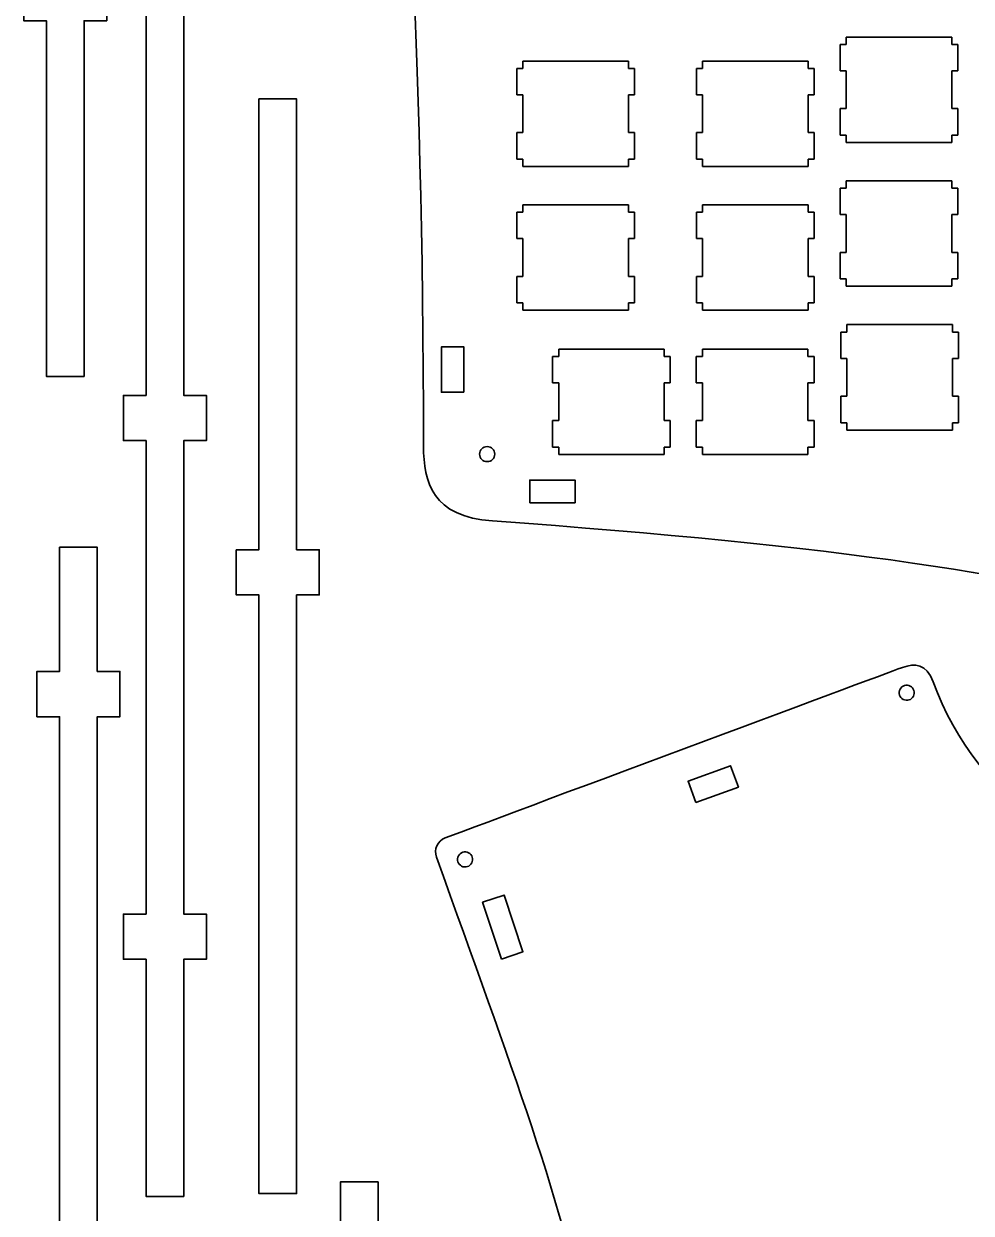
# Model space of a CAD drawing. Header units: inches. Extents: x -169 to 386, y -355 to 50.
# Drawn here: x -169.3 to -43.8, y -196.7 to -39.2 of the extents above; entities that cross this region are included whole.
import ezdxf

# ---------------------------------------------------------------- set-up
doc = ezdxf.new("R2010")
doc.units = ezdxf.units.IN
doc.header["$MEASUREMENT"] = 0
doc.layers.add('Lager 1', color=7, linetype='Continuous')

# ---------------------------------------------------------------- blocks, each defined once
blk = doc.blocks.new('block 3')
at = {"layer": 'Lager 1', "color": 178, "lineweight": 35, "true_color": 0x000001}
blk.add_open_spline([(-116.37, -95.12), (-116.37, -40.83), (-119.39, -2.15), (-119.39, -0.94), (-119.39, 0.26), (-119.28, 1.45), (-116.99, 1.45), (-114.7, 1.45), (-66.13, 1.62), (-63.72, 1.62), (-61.31, 1.62), (-61.14, 2.59), (-61.14, 4.21), (-61.14, 4.21), (-61.14, 4.42), (-61.14, 4.42), (-61.14, 5.52), (-60.24, 6.42), (-59.14, 6.42), (-59.14, 6.42), (-36.09, 6.42), (-36.09, 6.42), (-36.09, 6.42), (-35.55, 6.42), (-35.55, 6.42), (-34.45, 6.42), (-33.55, 7.31), (-33.55, 8.42), (-33.55, 8.42), (-33.55, 22.76), (-33.55, 22.76), (-33.55, 23.86), (-32.66, 24.75), (-31.55, 24.75), (-31.55, 24.75), (-1.09, 24.75), (-1.09, 24.75), (0.01, 24.75), (0.9, 23.86), (0.9, 22.76), (0.91, 19.09), (0.93, 11.78), (0.93, 9.22), (0.94, 8.59), (1.45, 8.08), (2.08, 8.08), (2.08, 8.08), (15.49, 8.08), (15.49, 8.08), (15.8, 8.08), (16.09, 8.2), (16.3, 8.42), (16.52, 8.64), (16.64, 8.92), (16.64, 9.23), (16.64, 11.33), (16.66, 20.17), (16.66, 22.67), (16.66, 23.14), (16.82, 23.59), (17.11, 23.96), (17.11, 23.96), (17.14, 23.99), (17.14, 23.99), (17.52, 24.47), (18.1, 24.75), (18.71, 24.75), (21.3, 24.75), (31.95, 24.75), (35.33, 24.75), (35.98, 24.75), (36.62, 24.61), (37.2, 24.33), (37.77, 24.05), (38.28, 23.65), (38.69, 23.14), (39.23, 22.47), (39.53, 21.67), (39.63, 20.82), (43.72, -15.01), (49.04, -67.49), (79.8, -81.73), (82.13, -82.81), (82.05, -84.36), (81.34, -85.95), (81.34, -85.95), (58.36, -134.18), (53.5, -144.29), (53.02, -145.27), (51.85, -145.69), (50.86, -145.23), (-2.7, -120.66), (-16.1, -111.54), (-107.22, -105.04), (-115.19, -104.47), (-116.37, -99.92), (-116.37, -95.12)], degree=3, knots=[0, 0, 0, 0, 1, 1, 1, 2, 2, 2, 3, 3, 3, 4, 4, 4, 5, 5, 5, 6, 6, 6, 7, 7, 7, 8, 8, 8, 9, 9, 9, 10, 10, 10, 11, 11, 11, 12, 12, 12, 13, 13, 13, 14, 14, 14, 15, 15, 15, 16, 16, 16, 17, 17, 17, 18, 18, 18, 19, 19, 19, 20, 20, 20, 21, 21, 21, 22, 22, 22, 23, 23, 23, 24, 24, 24, 25, 25, 25, 26, 26, 26, 27, 27, 27, 28, 28, 28, 29, 29, 29, 30, 30, 30, 31, 31, 31, 32, 32, 32, 32], dxfattribs=at)
blk = doc.blocks.new('block 9')
at = {"layer": 'Lager 1', "color": 178, "lineweight": 35, "true_color": 0x000001}
blk.add_open_spline([(-108.94, -96.18), (-108.94, -96.74), (-108.5, -97.18), (-107.94, -97.18), (-107.39, -97.18), (-106.94, -96.74), (-106.94, -96.18), (-106.94, -95.63), (-107.39, -95.18), (-107.94, -95.18), (-108.5, -95.18), (-108.94, -95.63), (-108.94, -96.18)], degree=3, knots=[0, 0, 0, 0, 1, 1, 1, 2, 2, 2, 3, 3, 3, 4, 4, 4, 4], dxfattribs=at)
blk = doc.blocks.new('block 13')
at = {"layer": 'Lager 1', "color": 178, "lineweight": 35, "true_color": 0x000001}
blk.add_lwpolyline([(-102.29, -102.62), (-96.29, -102.62), (-96.29, -99.62), (-102.29, -99.62), (-102.29, -102.62)], dxfattribs=at)
blk = doc.blocks.new('block 14')
at = {"layer": 'Lager 1', "color": 178, "lineweight": 35, "true_color": 0x000001}
blk.add_lwpolyline([(-111.01, -87.99), (-111.01, -81.99), (-114.01, -81.99), (-114.01, -87.99), (-111.01, -87.99)], dxfattribs=at)
blk = doc.blocks.new('block 18')
at = {"layer": 'Lager 1', "color": 178, "lineweight": 35, "true_color": 0x000001}
blk.add_lwpolyline([(-111.01, -87.99), (-111.01, -81.99), (-114.01, -81.99), (-114.01, -87.99), (-111.01, -87.99)], dxfattribs=at)
blk = doc.blocks.new('block 23')
at = {"layer": 'Lager 1', "color": 178, "lineweight": 35, "true_color": 0x000001}
blk.add_lwpolyline([(-84.49, -82.26), (-98.46, -82.26)], dxfattribs=at)
blk = doc.blocks.new('block 24')
at = {"layer": 'Lager 1', "color": 178, "lineweight": 35, "true_color": 0x000001}
blk.add_lwpolyline([(-98.46, -82.26), (-98.46, -83.24)], dxfattribs=at)
blk = doc.blocks.new('block 25')
at = {"layer": 'Lager 1', "color": 178, "lineweight": 35, "true_color": 0x000001}
blk.add_lwpolyline([(-98.46, -83.24), (-99.28, -83.24)], dxfattribs=at)
blk = doc.blocks.new('block 26')
at = {"layer": 'Lager 1', "color": 178, "lineweight": 35, "true_color": 0x000001}
blk.add_lwpolyline([(-99.28, -83.24), (-99.28, -86.74)], dxfattribs=at)
blk = doc.blocks.new('block 27')
at = {"layer": 'Lager 1', "color": 178, "lineweight": 35, "true_color": 0x000001}
blk.add_lwpolyline([(-99.28, -86.74), (-98.46, -86.74)], dxfattribs=at)
blk = doc.blocks.new('block 28')
at = {"layer": 'Lager 1', "color": 178, "lineweight": 35, "true_color": 0x000001}
blk.add_lwpolyline([(-98.46, -86.74), (-98.46, -91.75)], dxfattribs=at)
blk = doc.blocks.new('block 29')
at = {"layer": 'Lager 1', "color": 178, "lineweight": 35, "true_color": 0x000001}
blk.add_lwpolyline([(-98.46, -91.75), (-99.28, -91.75)], dxfattribs=at)
blk = doc.blocks.new('block 30')
at = {"layer": 'Lager 1', "color": 178, "lineweight": 35, "true_color": 0x000001}
blk.add_lwpolyline([(-99.28, -91.75), (-99.28, -95.25)], dxfattribs=at)
blk = doc.blocks.new('block 31')
at = {"layer": 'Lager 1', "color": 178, "lineweight": 35, "true_color": 0x000001}
blk.add_lwpolyline([(-99.28, -95.25), (-98.46, -95.25)], dxfattribs=at)
blk = doc.blocks.new('block 32')
at = {"layer": 'Lager 1', "color": 178, "lineweight": 35, "true_color": 0x000001}
blk.add_lwpolyline([(-98.46, -95.25), (-98.46, -96.23)], dxfattribs=at)
blk = doc.blocks.new('block 33')
at = {"layer": 'Lager 1', "color": 178, "lineweight": 35, "true_color": 0x000001}
blk.add_lwpolyline([(-98.46, -96.23), (-84.49, -96.23)], dxfattribs=at)
blk = doc.blocks.new('block 34')
at = {"layer": 'Lager 1', "color": 178, "lineweight": 35, "true_color": 0x000001}
blk.add_lwpolyline([(-84.49, -96.23), (-84.49, -95.25)], dxfattribs=at)
blk = doc.blocks.new('block 35')
at = {"layer": 'Lager 1', "color": 178, "lineweight": 35, "true_color": 0x000001}
blk.add_lwpolyline([(-84.49, -95.25), (-83.68, -95.25)], dxfattribs=at)
blk = doc.blocks.new('block 36')
at = {"layer": 'Lager 1', "color": 178, "lineweight": 35, "true_color": 0x000001}
blk.add_lwpolyline([(-83.68, -95.25), (-83.68, -91.75)], dxfattribs=at)
blk = doc.blocks.new('block 37')
at = {"layer": 'Lager 1', "color": 178, "lineweight": 35, "true_color": 0x000001}
blk.add_lwpolyline([(-83.68, -91.75), (-84.49, -91.75)], dxfattribs=at)
blk = doc.blocks.new('block 38')
at = {"layer": 'Lager 1', "color": 178, "lineweight": 35, "true_color": 0x000001}
blk.add_lwpolyline([(-84.49, -91.75), (-84.49, -86.74)], dxfattribs=at)
blk = doc.blocks.new('block 39')
at = {"layer": 'Lager 1', "color": 178, "lineweight": 35, "true_color": 0x000001}
blk.add_lwpolyline([(-84.49, -86.74), (-83.68, -86.74)], dxfattribs=at)
blk = doc.blocks.new('block 40')
at = {"layer": 'Lager 1', "color": 178, "lineweight": 35, "true_color": 0x000001}
blk.add_lwpolyline([(-83.68, -86.74), (-83.68, -83.24)], dxfattribs=at)
blk = doc.blocks.new('block 41')
at = {"layer": 'Lager 1', "color": 178, "lineweight": 35, "true_color": 0x000001}
blk.add_lwpolyline([(-83.68, -83.24), (-84.49, -83.24)], dxfattribs=at)
blk = doc.blocks.new('block 42')
at = {"layer": 'Lager 1', "color": 178, "lineweight": 35, "true_color": 0x000001}
blk.add_lwpolyline([(-84.49, -83.24), (-84.49, -82.26)], dxfattribs=at)
blk = doc.blocks.new('block 43')
at = {"layer": 'Lager 1', "color": 178, "lineweight": 35, "true_color": 0x000001}
blk.add_lwpolyline([(-65.44, -82.26), (-79.41, -82.26)], dxfattribs=at)
blk = doc.blocks.new('block 44')
at = {"layer": 'Lager 1', "color": 178, "lineweight": 35, "true_color": 0x000001}
blk.add_lwpolyline([(-79.41, -82.26), (-79.41, -83.24)], dxfattribs=at)
blk = doc.blocks.new('block 45')
at = {"layer": 'Lager 1', "color": 178, "lineweight": 35, "true_color": 0x000001}
blk.add_lwpolyline([(-79.41, -83.24), (-80.23, -83.24)], dxfattribs=at)
blk = doc.blocks.new('block 46')
at = {"layer": 'Lager 1', "color": 178, "lineweight": 35, "true_color": 0x000001}
blk.add_lwpolyline([(-80.23, -83.24), (-80.23, -86.74)], dxfattribs=at)
blk = doc.blocks.new('block 47')
at = {"layer": 'Lager 1', "color": 178, "lineweight": 35, "true_color": 0x000001}
blk.add_lwpolyline([(-80.23, -86.74), (-79.41, -86.74)], dxfattribs=at)
blk = doc.blocks.new('block 48')
at = {"layer": 'Lager 1', "color": 178, "lineweight": 35, "true_color": 0x000001}
blk.add_lwpolyline([(-79.41, -86.74), (-79.41, -91.75)], dxfattribs=at)
blk = doc.blocks.new('block 49')
at = {"layer": 'Lager 1', "color": 178, "lineweight": 35, "true_color": 0x000001}
blk.add_lwpolyline([(-79.41, -91.75), (-80.23, -91.75)], dxfattribs=at)
blk = doc.blocks.new('block 50')
at = {"layer": 'Lager 1', "color": 178, "lineweight": 35, "true_color": 0x000001}
blk.add_lwpolyline([(-80.23, -91.75), (-80.23, -95.25)], dxfattribs=at)
blk = doc.blocks.new('block 51')
at = {"layer": 'Lager 1', "color": 178, "lineweight": 35, "true_color": 0x000001}
blk.add_lwpolyline([(-80.23, -95.25), (-79.41, -95.25)], dxfattribs=at)
blk = doc.blocks.new('block 52')
at = {"layer": 'Lager 1', "color": 178, "lineweight": 35, "true_color": 0x000001}
blk.add_lwpolyline([(-79.41, -95.25), (-79.41, -96.23)], dxfattribs=at)
blk = doc.blocks.new('block 53')
at = {"layer": 'Lager 1', "color": 178, "lineweight": 35, "true_color": 0x000001}
blk.add_lwpolyline([(-79.41, -96.23), (-65.44, -96.23)], dxfattribs=at)
blk = doc.blocks.new('block 54')
at = {"layer": 'Lager 1', "color": 178, "lineweight": 35, "true_color": 0x000001}
blk.add_lwpolyline([(-65.44, -96.23), (-65.44, -95.25)], dxfattribs=at)
blk = doc.blocks.new('block 55')
at = {"layer": 'Lager 1', "color": 178, "lineweight": 35, "true_color": 0x000001}
blk.add_lwpolyline([(-65.44, -95.25), (-64.63, -95.25)], dxfattribs=at)
blk = doc.blocks.new('block 56')
at = {"layer": 'Lager 1', "color": 178, "lineweight": 35, "true_color": 0x000001}
blk.add_lwpolyline([(-64.63, -95.25), (-64.63, -91.75)], dxfattribs=at)
blk = doc.blocks.new('block 57')
at = {"layer": 'Lager 1', "color": 178, "lineweight": 35, "true_color": 0x000001}
blk.add_lwpolyline([(-64.63, -91.75), (-65.44, -91.75)], dxfattribs=at)
blk = doc.blocks.new('block 58')
at = {"layer": 'Lager 1', "color": 178, "lineweight": 35, "true_color": 0x000001}
blk.add_lwpolyline([(-65.44, -91.75), (-65.44, -86.74)], dxfattribs=at)
blk = doc.blocks.new('block 59')
at = {"layer": 'Lager 1', "color": 178, "lineweight": 35, "true_color": 0x000001}
blk.add_lwpolyline([(-65.44, -86.74), (-64.63, -86.74)], dxfattribs=at)
blk = doc.blocks.new('block 60')
at = {"layer": 'Lager 1', "color": 178, "lineweight": 35, "true_color": 0x000001}
blk.add_lwpolyline([(-64.63, -86.74), (-64.63, -83.24)], dxfattribs=at)
blk = doc.blocks.new('block 61')
at = {"layer": 'Lager 1', "color": 178, "lineweight": 35, "true_color": 0x000001}
blk.add_lwpolyline([(-64.63, -83.24), (-65.44, -83.24)], dxfattribs=at)
blk = doc.blocks.new('block 62')
at = {"layer": 'Lager 1', "color": 178, "lineweight": 35, "true_color": 0x000001}
blk.add_lwpolyline([(-65.44, -83.24), (-65.44, -82.26)], dxfattribs=at)
blk = doc.blocks.new('block 63')
at = {"layer": 'Lager 1', "color": 178, "lineweight": 35, "true_color": 0x000001}
blk.add_lwpolyline([(-46.31, -79.03), (-60.28, -79.03)], dxfattribs=at)
blk = doc.blocks.new('block 64')
at = {"layer": 'Lager 1', "color": 178, "lineweight": 35, "true_color": 0x000001}
blk.add_lwpolyline([(-60.28, -79.03), (-60.28, -80.01)], dxfattribs=at)
blk = doc.blocks.new('block 65')
at = {"layer": 'Lager 1', "color": 178, "lineweight": 35, "true_color": 0x000001}
blk.add_lwpolyline([(-60.28, -80.01), (-61.09, -80.01)], dxfattribs=at)
blk = doc.blocks.new('block 66')
at = {"layer": 'Lager 1', "color": 178, "lineweight": 35, "true_color": 0x000001}
blk.add_lwpolyline([(-61.09, -80.01), (-61.09, -83.51)], dxfattribs=at)
blk = doc.blocks.new('block 67')
at = {"layer": 'Lager 1', "color": 178, "lineweight": 35, "true_color": 0x000001}
blk.add_lwpolyline([(-61.09, -83.51), (-60.28, -83.51)], dxfattribs=at)
blk = doc.blocks.new('block 68')
at = {"layer": 'Lager 1', "color": 178, "lineweight": 35, "true_color": 0x000001}
blk.add_lwpolyline([(-60.28, -83.51), (-60.28, -88.52)], dxfattribs=at)
blk = doc.blocks.new('block 69')
at = {"layer": 'Lager 1', "color": 178, "lineweight": 35, "true_color": 0x000001}
blk.add_lwpolyline([(-60.28, -88.52), (-61.09, -88.52)], dxfattribs=at)
blk = doc.blocks.new('block 70')
at = {"layer": 'Lager 1', "color": 178, "lineweight": 35, "true_color": 0x000001}
blk.add_lwpolyline([(-61.09, -88.52), (-61.09, -92.02)], dxfattribs=at)
blk = doc.blocks.new('block 71')
at = {"layer": 'Lager 1', "color": 178, "lineweight": 35, "true_color": 0x000001}
blk.add_lwpolyline([(-61.09, -92.02), (-60.28, -92.02)], dxfattribs=at)
blk = doc.blocks.new('block 72')
at = {"layer": 'Lager 1', "color": 178, "lineweight": 35, "true_color": 0x000001}
blk.add_lwpolyline([(-60.28, -92.02), (-60.28, -93)], dxfattribs=at)
blk = doc.blocks.new('block 73')
at = {"layer": 'Lager 1', "color": 178, "lineweight": 35, "true_color": 0x000001}
blk.add_lwpolyline([(-60.28, -93), (-46.31, -93)], dxfattribs=at)
blk = doc.blocks.new('block 74')
at = {"layer": 'Lager 1', "color": 178, "lineweight": 35, "true_color": 0x000001}
blk.add_lwpolyline([(-46.31, -93), (-46.31, -92.02)], dxfattribs=at)
blk = doc.blocks.new('block 75')
at = {"layer": 'Lager 1', "color": 178, "lineweight": 35, "true_color": 0x000001}
blk.add_lwpolyline([(-46.31, -92.02), (-45.49, -92.02)], dxfattribs=at)
blk = doc.blocks.new('block 76')
at = {"layer": 'Lager 1', "color": 178, "lineweight": 35, "true_color": 0x000001}
blk.add_lwpolyline([(-45.49, -92.02), (-45.49, -88.52)], dxfattribs=at)
blk = doc.blocks.new('block 77')
at = {"layer": 'Lager 1', "color": 178, "lineweight": 35, "true_color": 0x000001}
blk.add_lwpolyline([(-45.49, -88.52), (-46.31, -88.52)], dxfattribs=at)
blk = doc.blocks.new('block 78')
at = {"layer": 'Lager 1', "color": 178, "lineweight": 35, "true_color": 0x000001}
blk.add_lwpolyline([(-46.31, -88.52), (-46.31, -83.51)], dxfattribs=at)
blk = doc.blocks.new('block 79')
at = {"layer": 'Lager 1', "color": 178, "lineweight": 35, "true_color": 0x000001}
blk.add_lwpolyline([(-46.31, -83.51), (-45.49, -83.51)], dxfattribs=at)
blk = doc.blocks.new('block 80')
at = {"layer": 'Lager 1', "color": 178, "lineweight": 35, "true_color": 0x000001}
blk.add_lwpolyline([(-45.49, -83.51), (-45.49, -80.01)], dxfattribs=at)
blk = doc.blocks.new('block 81')
at = {"layer": 'Lager 1', "color": 178, "lineweight": 35, "true_color": 0x000001}
blk.add_lwpolyline([(-45.49, -80.01), (-46.31, -80.01)], dxfattribs=at)
blk = doc.blocks.new('block 82')
at = {"layer": 'Lager 1', "color": 178, "lineweight": 35, "true_color": 0x000001}
blk.add_lwpolyline([(-46.31, -80.01), (-46.31, -79.03)], dxfattribs=at)
blk = doc.blocks.new('block 123')
at = {"layer": 'Lager 1', "color": 178, "lineweight": 35, "true_color": 0x000001}
blk.add_lwpolyline([(-89.23, -63.16), (-103.2, -63.16)], dxfattribs=at)
blk = doc.blocks.new('block 124')
at = {"layer": 'Lager 1', "color": 178, "lineweight": 35, "true_color": 0x000001}
blk.add_lwpolyline([(-103.2, -63.16), (-103.2, -64.14)], dxfattribs=at)
blk = doc.blocks.new('block 125')
at = {"layer": 'Lager 1', "color": 178, "lineweight": 35, "true_color": 0x000001}
blk.add_lwpolyline([(-103.2, -64.14), (-104.02, -64.14)], dxfattribs=at)
blk = doc.blocks.new('block 126')
at = {"layer": 'Lager 1', "color": 178, "lineweight": 35, "true_color": 0x000001}
blk.add_lwpolyline([(-104.02, -64.14), (-104.02, -67.64)], dxfattribs=at)
blk = doc.blocks.new('block 127')
at = {"layer": 'Lager 1', "color": 178, "lineweight": 35, "true_color": 0x000001}
blk.add_lwpolyline([(-104.02, -67.64), (-103.2, -67.64)], dxfattribs=at)
blk = doc.blocks.new('block 128')
at = {"layer": 'Lager 1', "color": 178, "lineweight": 35, "true_color": 0x000001}
blk.add_lwpolyline([(-103.2, -67.64), (-103.2, -72.65)], dxfattribs=at)
blk = doc.blocks.new('block 129')
at = {"layer": 'Lager 1', "color": 178, "lineweight": 35, "true_color": 0x000001}
blk.add_lwpolyline([(-103.2, -72.65), (-104.02, -72.65)], dxfattribs=at)
blk = doc.blocks.new('block 130')
at = {"layer": 'Lager 1', "color": 178, "lineweight": 35, "true_color": 0x000001}
blk.add_lwpolyline([(-104.02, -72.65), (-104.02, -76.15)], dxfattribs=at)
blk = doc.blocks.new('block 131')
at = {"layer": 'Lager 1', "color": 178, "lineweight": 35, "true_color": 0x000001}
blk.add_lwpolyline([(-104.02, -76.15), (-103.2, -76.15)], dxfattribs=at)
blk = doc.blocks.new('block 132')
at = {"layer": 'Lager 1', "color": 178, "lineweight": 35, "true_color": 0x000001}
blk.add_lwpolyline([(-103.2, -76.15), (-103.2, -77.13)], dxfattribs=at)
blk = doc.blocks.new('block 133')
at = {"layer": 'Lager 1', "color": 178, "lineweight": 35, "true_color": 0x000001}
blk.add_lwpolyline([(-103.2, -77.13), (-89.23, -77.13)], dxfattribs=at)
blk = doc.blocks.new('block 134')
at = {"layer": 'Lager 1', "color": 178, "lineweight": 35, "true_color": 0x000001}
blk.add_lwpolyline([(-89.23, -77.13), (-89.23, -76.15)], dxfattribs=at)
blk = doc.blocks.new('block 135')
at = {"layer": 'Lager 1', "color": 178, "lineweight": 35, "true_color": 0x000001}
blk.add_lwpolyline([(-89.23, -76.15), (-88.42, -76.15)], dxfattribs=at)
blk = doc.blocks.new('block 136')
at = {"layer": 'Lager 1', "color": 178, "lineweight": 35, "true_color": 0x000001}
blk.add_lwpolyline([(-88.42, -76.15), (-88.42, -72.65)], dxfattribs=at)
blk = doc.blocks.new('block 137')
at = {"layer": 'Lager 1', "color": 178, "lineweight": 35, "true_color": 0x000001}
blk.add_lwpolyline([(-88.42, -72.65), (-89.23, -72.65)], dxfattribs=at)
blk = doc.blocks.new('block 138')
at = {"layer": 'Lager 1', "color": 178, "lineweight": 35, "true_color": 0x000001}
blk.add_lwpolyline([(-89.23, -72.65), (-89.23, -67.64)], dxfattribs=at)
blk = doc.blocks.new('block 139')
at = {"layer": 'Lager 1', "color": 178, "lineweight": 35, "true_color": 0x000001}
blk.add_lwpolyline([(-89.23, -67.64), (-88.42, -67.64)], dxfattribs=at)
blk = doc.blocks.new('block 140')
at = {"layer": 'Lager 1', "color": 178, "lineweight": 35, "true_color": 0x000001}
blk.add_lwpolyline([(-88.42, -67.64), (-88.42, -64.14)], dxfattribs=at)
blk = doc.blocks.new('block 141')
at = {"layer": 'Lager 1', "color": 178, "lineweight": 35, "true_color": 0x000001}
blk.add_lwpolyline([(-88.42, -64.14), (-89.23, -64.14)], dxfattribs=at)
blk = doc.blocks.new('block 142')
at = {"layer": 'Lager 1', "color": 178, "lineweight": 35, "true_color": 0x000001}
blk.add_lwpolyline([(-89.23, -64.14), (-89.23, -63.16)], dxfattribs=at)
blk = doc.blocks.new('block 143')
at = {"layer": 'Lager 1', "color": 178, "lineweight": 35, "true_color": 0x000001}
blk.add_lwpolyline([(-46.39, -59.98), (-60.36, -59.98)], dxfattribs=at)
blk = doc.blocks.new('block 144')
at = {"layer": 'Lager 1', "color": 178, "lineweight": 35, "true_color": 0x000001}
blk.add_lwpolyline([(-60.36, -59.98), (-60.36, -60.96)], dxfattribs=at)
blk = doc.blocks.new('block 145')
at = {"layer": 'Lager 1', "color": 178, "lineweight": 35, "true_color": 0x000001}
blk.add_lwpolyline([(-60.36, -60.96), (-61.18, -60.96)], dxfattribs=at)
blk = doc.blocks.new('block 146')
at = {"layer": 'Lager 1', "color": 178, "lineweight": 35, "true_color": 0x000001}
blk.add_lwpolyline([(-61.18, -60.96), (-61.18, -64.46)], dxfattribs=at)
blk = doc.blocks.new('block 147')
at = {"layer": 'Lager 1', "color": 178, "lineweight": 35, "true_color": 0x000001}
blk.add_lwpolyline([(-61.18, -64.46), (-60.36, -64.46)], dxfattribs=at)
blk = doc.blocks.new('block 148')
at = {"layer": 'Lager 1', "color": 178, "lineweight": 35, "true_color": 0x000001}
blk.add_lwpolyline([(-60.36, -64.46), (-60.36, -69.47)], dxfattribs=at)
blk = doc.blocks.new('block 149')
at = {"layer": 'Lager 1', "color": 178, "lineweight": 35, "true_color": 0x000001}
blk.add_lwpolyline([(-60.36, -69.47), (-61.18, -69.47)], dxfattribs=at)
blk = doc.blocks.new('block 150')
at = {"layer": 'Lager 1', "color": 178, "lineweight": 35, "true_color": 0x000001}
blk.add_lwpolyline([(-61.18, -69.47), (-61.18, -72.97)], dxfattribs=at)
blk = doc.blocks.new('block 151')
at = {"layer": 'Lager 1', "color": 178, "lineweight": 35, "true_color": 0x000001}
blk.add_lwpolyline([(-61.18, -72.97), (-60.36, -72.97)], dxfattribs=at)
blk = doc.blocks.new('block 152')
at = {"layer": 'Lager 1', "color": 178, "lineweight": 35, "true_color": 0x000001}
blk.add_lwpolyline([(-60.36, -72.97), (-60.36, -73.95)], dxfattribs=at)
blk = doc.blocks.new('block 153')
at = {"layer": 'Lager 1', "color": 178, "lineweight": 35, "true_color": 0x000001}
blk.add_lwpolyline([(-60.36, -73.95), (-46.39, -73.95)], dxfattribs=at)
blk = doc.blocks.new('block 154')
at = {"layer": 'Lager 1', "color": 178, "lineweight": 35, "true_color": 0x000001}
blk.add_lwpolyline([(-46.39, -73.95), (-46.39, -72.97)], dxfattribs=at)
blk = doc.blocks.new('block 155')
at = {"layer": 'Lager 1', "color": 178, "lineweight": 35, "true_color": 0x000001}
blk.add_lwpolyline([(-46.39, -72.97), (-45.58, -72.97)], dxfattribs=at)
blk = doc.blocks.new('block 156')
at = {"layer": 'Lager 1', "color": 178, "lineweight": 35, "true_color": 0x000001}
blk.add_lwpolyline([(-45.58, -72.97), (-45.58, -69.47)], dxfattribs=at)
blk = doc.blocks.new('block 157')
at = {"layer": 'Lager 1', "color": 178, "lineweight": 35, "true_color": 0x000001}
blk.add_lwpolyline([(-45.58, -69.47), (-46.39, -69.47)], dxfattribs=at)
blk = doc.blocks.new('block 158')
at = {"layer": 'Lager 1', "color": 178, "lineweight": 35, "true_color": 0x000001}
blk.add_lwpolyline([(-46.39, -69.47), (-46.39, -64.46)], dxfattribs=at)
blk = doc.blocks.new('block 159')
at = {"layer": 'Lager 1', "color": 178, "lineweight": 35, "true_color": 0x000001}
blk.add_lwpolyline([(-46.39, -64.46), (-45.58, -64.46)], dxfattribs=at)
blk = doc.blocks.new('block 160')
at = {"layer": 'Lager 1', "color": 178, "lineweight": 35, "true_color": 0x000001}
blk.add_lwpolyline([(-45.58, -64.46), (-45.58, -60.96)], dxfattribs=at)
blk = doc.blocks.new('block 161')
at = {"layer": 'Lager 1', "color": 178, "lineweight": 35, "true_color": 0x000001}
blk.add_lwpolyline([(-45.58, -60.96), (-46.39, -60.96)], dxfattribs=at)
blk = doc.blocks.new('block 162')
at = {"layer": 'Lager 1', "color": 178, "lineweight": 35, "true_color": 0x000001}
blk.add_lwpolyline([(-46.39, -60.96), (-46.39, -59.98)], dxfattribs=at)
blk = doc.blocks.new('block 303')
at = {"layer": 'Lager 1', "color": 178, "lineweight": 35, "true_color": 0x000001}
blk.add_lwpolyline([(-89.23, -44.11), (-103.2, -44.11)], dxfattribs=at)
blk = doc.blocks.new('block 304')
at = {"layer": 'Lager 1', "color": 178, "lineweight": 35, "true_color": 0x000001}
blk.add_lwpolyline([(-103.2, -44.11), (-103.2, -45.09)], dxfattribs=at)
blk = doc.blocks.new('block 305')
at = {"layer": 'Lager 1', "color": 178, "lineweight": 35, "true_color": 0x000001}
blk.add_lwpolyline([(-103.2, -45.09), (-104.02, -45.09)], dxfattribs=at)
blk = doc.blocks.new('block 306')
at = {"layer": 'Lager 1', "color": 178, "lineweight": 35, "true_color": 0x000001}
blk.add_lwpolyline([(-104.02, -45.09), (-104.02, -48.59)], dxfattribs=at)
blk = doc.blocks.new('block 307')
at = {"layer": 'Lager 1', "color": 178, "lineweight": 35, "true_color": 0x000001}
blk.add_lwpolyline([(-104.02, -48.59), (-103.2, -48.59)], dxfattribs=at)
blk = doc.blocks.new('block 308')
at = {"layer": 'Lager 1', "color": 178, "lineweight": 35, "true_color": 0x000001}
blk.add_lwpolyline([(-103.2, -48.59), (-103.2, -53.6)], dxfattribs=at)
blk = doc.blocks.new('block 309')
at = {"layer": 'Lager 1', "color": 178, "lineweight": 35, "true_color": 0x000001}
blk.add_lwpolyline([(-103.2, -53.6), (-104.02, -53.6)], dxfattribs=at)
blk = doc.blocks.new('block 310')
at = {"layer": 'Lager 1', "color": 178, "lineweight": 35, "true_color": 0x000001}
blk.add_lwpolyline([(-104.02, -53.6), (-104.02, -57.1)], dxfattribs=at)
blk = doc.blocks.new('block 311')
at = {"layer": 'Lager 1', "color": 178, "lineweight": 35, "true_color": 0x000001}
blk.add_lwpolyline([(-104.02, -57.1), (-103.2, -57.1)], dxfattribs=at)
blk = doc.blocks.new('block 312')
at = {"layer": 'Lager 1', "color": 178, "lineweight": 35, "true_color": 0x000001}
blk.add_lwpolyline([(-103.2, -57.1), (-103.2, -58.08)], dxfattribs=at)
blk = doc.blocks.new('block 313')
at = {"layer": 'Lager 1', "color": 178, "lineweight": 35, "true_color": 0x000001}
blk.add_lwpolyline([(-103.2, -58.08), (-89.23, -58.08)], dxfattribs=at)
blk = doc.blocks.new('block 314')
at = {"layer": 'Lager 1', "color": 178, "lineweight": 35, "true_color": 0x000001}
blk.add_lwpolyline([(-89.23, -58.08), (-89.23, -57.1)], dxfattribs=at)
blk = doc.blocks.new('block 315')
at = {"layer": 'Lager 1', "color": 178, "lineweight": 35, "true_color": 0x000001}
blk.add_lwpolyline([(-89.23, -57.1), (-88.42, -57.1)], dxfattribs=at)
blk = doc.blocks.new('block 316')
at = {"layer": 'Lager 1', "color": 178, "lineweight": 35, "true_color": 0x000001}
blk.add_lwpolyline([(-88.42, -57.1), (-88.42, -53.6)], dxfattribs=at)
blk = doc.blocks.new('block 317')
at = {"layer": 'Lager 1', "color": 178, "lineweight": 35, "true_color": 0x000001}
blk.add_lwpolyline([(-88.42, -53.6), (-89.23, -53.6)], dxfattribs=at)
blk = doc.blocks.new('block 318')
at = {"layer": 'Lager 1', "color": 178, "lineweight": 35, "true_color": 0x000001}
blk.add_lwpolyline([(-89.23, -53.6), (-89.23, -48.59)], dxfattribs=at)
blk = doc.blocks.new('block 319')
at = {"layer": 'Lager 1', "color": 178, "lineweight": 35, "true_color": 0x000001}
blk.add_lwpolyline([(-89.23, -48.59), (-88.42, -48.59)], dxfattribs=at)
blk = doc.blocks.new('block 320')
at = {"layer": 'Lager 1', "color": 178, "lineweight": 35, "true_color": 0x000001}
blk.add_lwpolyline([(-88.42, -48.59), (-88.42, -45.09)], dxfattribs=at)
blk = doc.blocks.new('block 321')
at = {"layer": 'Lager 1', "color": 178, "lineweight": 35, "true_color": 0x000001}
blk.add_lwpolyline([(-88.42, -45.09), (-89.23, -45.09)], dxfattribs=at)
blk = doc.blocks.new('block 322')
at = {"layer": 'Lager 1', "color": 178, "lineweight": 35, "true_color": 0x000001}
blk.add_lwpolyline([(-89.23, -45.09), (-89.23, -44.11)], dxfattribs=at)
blk = doc.blocks.new('block 323')
at = {"layer": 'Lager 1', "color": 178, "lineweight": 35, "true_color": 0x000001}
blk.add_lwpolyline([(-46.39, -40.93), (-60.36, -40.93)], dxfattribs=at)
blk = doc.blocks.new('block 324')
at = {"layer": 'Lager 1', "color": 178, "lineweight": 35, "true_color": 0x000001}
blk.add_lwpolyline([(-60.36, -40.93), (-60.36, -41.91)], dxfattribs=at)
blk = doc.blocks.new('block 325')
at = {"layer": 'Lager 1', "color": 178, "lineweight": 35, "true_color": 0x000001}
blk.add_lwpolyline([(-60.36, -41.91), (-61.18, -41.91)], dxfattribs=at)
blk = doc.blocks.new('block 326')
at = {"layer": 'Lager 1', "color": 178, "lineweight": 35, "true_color": 0x000001}
blk.add_lwpolyline([(-61.18, -41.91), (-61.18, -45.41)], dxfattribs=at)
blk = doc.blocks.new('block 327')
at = {"layer": 'Lager 1', "color": 178, "lineweight": 35, "true_color": 0x000001}
blk.add_lwpolyline([(-61.18, -45.41), (-60.36, -45.41)], dxfattribs=at)
blk = doc.blocks.new('block 328')
at = {"layer": 'Lager 1', "color": 178, "lineweight": 35, "true_color": 0x000001}
blk.add_lwpolyline([(-60.36, -45.41), (-60.36, -50.42)], dxfattribs=at)
blk = doc.blocks.new('block 329')
at = {"layer": 'Lager 1', "color": 178, "lineweight": 35, "true_color": 0x000001}
blk.add_lwpolyline([(-60.36, -50.42), (-61.18, -50.42)], dxfattribs=at)
blk = doc.blocks.new('block 330')
at = {"layer": 'Lager 1', "color": 178, "lineweight": 35, "true_color": 0x000001}
blk.add_lwpolyline([(-61.18, -50.42), (-61.18, -53.92)], dxfattribs=at)
blk = doc.blocks.new('block 331')
at = {"layer": 'Lager 1', "color": 178, "lineweight": 35, "true_color": 0x000001}
blk.add_lwpolyline([(-61.18, -53.92), (-60.36, -53.92)], dxfattribs=at)
blk = doc.blocks.new('block 332')
at = {"layer": 'Lager 1', "color": 178, "lineweight": 35, "true_color": 0x000001}
blk.add_lwpolyline([(-60.36, -53.92), (-60.36, -54.9)], dxfattribs=at)
blk = doc.blocks.new('block 333')
at = {"layer": 'Lager 1', "color": 178, "lineweight": 35, "true_color": 0x000001}
blk.add_lwpolyline([(-60.36, -54.9), (-46.39, -54.9)], dxfattribs=at)
blk = doc.blocks.new('block 334')
at = {"layer": 'Lager 1', "color": 178, "lineweight": 35, "true_color": 0x000001}
blk.add_lwpolyline([(-46.39, -54.9), (-46.39, -53.92)], dxfattribs=at)
blk = doc.blocks.new('block 335')
at = {"layer": 'Lager 1', "color": 178, "lineweight": 35, "true_color": 0x000001}
blk.add_lwpolyline([(-46.39, -53.92), (-45.58, -53.92)], dxfattribs=at)
blk = doc.blocks.new('block 336')
at = {"layer": 'Lager 1', "color": 178, "lineweight": 35, "true_color": 0x000001}
blk.add_lwpolyline([(-45.58, -53.92), (-45.58, -50.42)], dxfattribs=at)
blk = doc.blocks.new('block 337')
at = {"layer": 'Lager 1', "color": 178, "lineweight": 35, "true_color": 0x000001}
blk.add_lwpolyline([(-45.58, -50.42), (-46.39, -50.42)], dxfattribs=at)
blk = doc.blocks.new('block 338')
at = {"layer": 'Lager 1', "color": 178, "lineweight": 35, "true_color": 0x000001}
blk.add_lwpolyline([(-46.39, -50.42), (-46.39, -45.41)], dxfattribs=at)
blk = doc.blocks.new('block 339')
at = {"layer": 'Lager 1', "color": 178, "lineweight": 35, "true_color": 0x000001}
blk.add_lwpolyline([(-46.39, -45.41), (-45.58, -45.41)], dxfattribs=at)
blk = doc.blocks.new('block 340')
at = {"layer": 'Lager 1', "color": 178, "lineweight": 35, "true_color": 0x000001}
blk.add_lwpolyline([(-45.58, -45.41), (-45.58, -41.91)], dxfattribs=at)
blk = doc.blocks.new('block 341')
at = {"layer": 'Lager 1', "color": 178, "lineweight": 35, "true_color": 0x000001}
blk.add_lwpolyline([(-45.58, -41.91), (-46.39, -41.91)], dxfattribs=at)
blk = doc.blocks.new('block 342')
at = {"layer": 'Lager 1', "color": 178, "lineweight": 35, "true_color": 0x000001}
blk.add_lwpolyline([(-46.39, -41.91), (-46.39, -40.93)], dxfattribs=at)
blk = doc.blocks.new('block 603')
at = {"layer": 'Lager 1', "color": 178, "lineweight": 35, "true_color": 0x000001}
blk.add_lwpolyline([(-65.42, -63.16), (-79.39, -63.16)], dxfattribs=at)
blk = doc.blocks.new('block 604')
at = {"layer": 'Lager 1', "color": 178, "lineweight": 35, "true_color": 0x000001}
blk.add_lwpolyline([(-79.39, -63.16), (-79.39, -64.14)], dxfattribs=at)
blk = doc.blocks.new('block 605')
at = {"layer": 'Lager 1', "color": 178, "lineweight": 35, "true_color": 0x000001}
blk.add_lwpolyline([(-79.39, -64.14), (-80.2, -64.14)], dxfattribs=at)
blk = doc.blocks.new('block 606')
at = {"layer": 'Lager 1', "color": 178, "lineweight": 35, "true_color": 0x000001}
blk.add_lwpolyline([(-80.2, -64.14), (-80.2, -67.64)], dxfattribs=at)
blk = doc.blocks.new('block 607')
at = {"layer": 'Lager 1', "color": 178, "lineweight": 35, "true_color": 0x000001}
blk.add_lwpolyline([(-80.2, -67.64), (-79.39, -67.64)], dxfattribs=at)
blk = doc.blocks.new('block 608')
at = {"layer": 'Lager 1', "color": 178, "lineweight": 35, "true_color": 0x000001}
blk.add_lwpolyline([(-79.39, -67.64), (-79.39, -72.65)], dxfattribs=at)
blk = doc.blocks.new('block 609')
at = {"layer": 'Lager 1', "color": 178, "lineweight": 35, "true_color": 0x000001}
blk.add_lwpolyline([(-79.39, -72.65), (-80.2, -72.65)], dxfattribs=at)
blk = doc.blocks.new('block 610')
at = {"layer": 'Lager 1', "color": 178, "lineweight": 35, "true_color": 0x000001}
blk.add_lwpolyline([(-80.2, -72.65), (-80.2, -76.15)], dxfattribs=at)
blk = doc.blocks.new('block 611')
at = {"layer": 'Lager 1', "color": 178, "lineweight": 35, "true_color": 0x000001}
blk.add_lwpolyline([(-80.2, -76.15), (-79.39, -76.15)], dxfattribs=at)
blk = doc.blocks.new('block 612')
at = {"layer": 'Lager 1', "color": 178, "lineweight": 35, "true_color": 0x000001}
blk.add_lwpolyline([(-79.39, -76.15), (-79.39, -77.13)], dxfattribs=at)
blk = doc.blocks.new('block 613')
at = {"layer": 'Lager 1', "color": 178, "lineweight": 35, "true_color": 0x000001}
blk.add_lwpolyline([(-79.39, -77.13), (-65.42, -77.13)], dxfattribs=at)
blk = doc.blocks.new('block 614')
at = {"layer": 'Lager 1', "color": 178, "lineweight": 35, "true_color": 0x000001}
blk.add_lwpolyline([(-65.42, -77.13), (-65.42, -76.15)], dxfattribs=at)
blk = doc.blocks.new('block 615')
at = {"layer": 'Lager 1', "color": 178, "lineweight": 35, "true_color": 0x000001}
blk.add_lwpolyline([(-65.42, -76.15), (-64.61, -76.15)], dxfattribs=at)
blk = doc.blocks.new('block 616')
at = {"layer": 'Lager 1', "color": 178, "lineweight": 35, "true_color": 0x000001}
blk.add_lwpolyline([(-64.61, -76.15), (-64.61, -72.65)], dxfattribs=at)
blk = doc.blocks.new('block 617')
at = {"layer": 'Lager 1', "color": 178, "lineweight": 35, "true_color": 0x000001}
blk.add_lwpolyline([(-64.61, -72.65), (-65.42, -72.65)], dxfattribs=at)
blk = doc.blocks.new('block 618')
at = {"layer": 'Lager 1', "color": 178, "lineweight": 35, "true_color": 0x000001}
blk.add_lwpolyline([(-65.42, -72.65), (-65.42, -67.64)], dxfattribs=at)
blk = doc.blocks.new('block 619')
at = {"layer": 'Lager 1', "color": 178, "lineweight": 35, "true_color": 0x000001}
blk.add_lwpolyline([(-65.42, -67.64), (-64.61, -67.64)], dxfattribs=at)
blk = doc.blocks.new('block 620')
at = {"layer": 'Lager 1', "color": 178, "lineweight": 35, "true_color": 0x000001}
blk.add_lwpolyline([(-64.61, -67.64), (-64.61, -64.14)], dxfattribs=at)
blk = doc.blocks.new('block 621')
at = {"layer": 'Lager 1', "color": 178, "lineweight": 35, "true_color": 0x000001}
blk.add_lwpolyline([(-64.61, -64.14), (-65.42, -64.14)], dxfattribs=at)
blk = doc.blocks.new('block 622')
at = {"layer": 'Lager 1', "color": 178, "lineweight": 35, "true_color": 0x000001}
blk.add_lwpolyline([(-65.42, -64.14), (-65.42, -63.16)], dxfattribs=at)
blk = doc.blocks.new('block 623')
at = {"layer": 'Lager 1', "color": 178, "lineweight": 35, "true_color": 0x000001}
blk.add_lwpolyline([(-65.42, -44.11), (-79.39, -44.11)], dxfattribs=at)
blk = doc.blocks.new('block 624')
at = {"layer": 'Lager 1', "color": 178, "lineweight": 35, "true_color": 0x000001}
blk.add_lwpolyline([(-79.39, -44.11), (-79.39, -45.09)], dxfattribs=at)
blk = doc.blocks.new('block 625')
at = {"layer": 'Lager 1', "color": 178, "lineweight": 35, "true_color": 0x000001}
blk.add_lwpolyline([(-79.39, -45.09), (-80.2, -45.09)], dxfattribs=at)
blk = doc.blocks.new('block 626')
at = {"layer": 'Lager 1', "color": 178, "lineweight": 35, "true_color": 0x000001}
blk.add_lwpolyline([(-80.2, -45.09), (-80.2, -48.59)], dxfattribs=at)
blk = doc.blocks.new('block 627')
at = {"layer": 'Lager 1', "color": 178, "lineweight": 35, "true_color": 0x000001}
blk.add_lwpolyline([(-80.2, -48.59), (-79.39, -48.59)], dxfattribs=at)
blk = doc.blocks.new('block 628')
at = {"layer": 'Lager 1', "color": 178, "lineweight": 35, "true_color": 0x000001}
blk.add_lwpolyline([(-79.39, -48.59), (-79.39, -53.6)], dxfattribs=at)
blk = doc.blocks.new('block 629')
at = {"layer": 'Lager 1', "color": 178, "lineweight": 35, "true_color": 0x000001}
blk.add_lwpolyline([(-79.39, -53.6), (-80.2, -53.6)], dxfattribs=at)
blk = doc.blocks.new('block 630')
at = {"layer": 'Lager 1', "color": 178, "lineweight": 35, "true_color": 0x000001}
blk.add_lwpolyline([(-80.2, -53.6), (-80.2, -57.1)], dxfattribs=at)
blk = doc.blocks.new('block 631')
at = {"layer": 'Lager 1', "color": 178, "lineweight": 35, "true_color": 0x000001}
blk.add_lwpolyline([(-80.2, -57.1), (-79.39, -57.1)], dxfattribs=at)
blk = doc.blocks.new('block 632')
at = {"layer": 'Lager 1', "color": 178, "lineweight": 35, "true_color": 0x000001}
blk.add_lwpolyline([(-79.39, -57.1), (-79.39, -58.08)], dxfattribs=at)
blk = doc.blocks.new('block 633')
at = {"layer": 'Lager 1', "color": 178, "lineweight": 35, "true_color": 0x000001}
blk.add_lwpolyline([(-79.39, -58.08), (-65.42, -58.08)], dxfattribs=at)
blk = doc.blocks.new('block 634')
at = {"layer": 'Lager 1', "color": 178, "lineweight": 35, "true_color": 0x000001}
blk.add_lwpolyline([(-65.42, -58.08), (-65.42, -57.1)], dxfattribs=at)
blk = doc.blocks.new('block 635')
at = {"layer": 'Lager 1', "color": 178, "lineweight": 35, "true_color": 0x000001}
blk.add_lwpolyline([(-65.42, -57.1), (-64.61, -57.1)], dxfattribs=at)
blk = doc.blocks.new('block 636')
at = {"layer": 'Lager 1', "color": 178, "lineweight": 35, "true_color": 0x000001}
blk.add_lwpolyline([(-64.61, -57.1), (-64.61, -53.6)], dxfattribs=at)
blk = doc.blocks.new('block 637')
at = {"layer": 'Lager 1', "color": 178, "lineweight": 35, "true_color": 0x000001}
blk.add_lwpolyline([(-64.61, -53.6), (-65.42, -53.6)], dxfattribs=at)
blk = doc.blocks.new('block 638')
at = {"layer": 'Lager 1', "color": 178, "lineweight": 35, "true_color": 0x000001}
blk.add_lwpolyline([(-65.42, -53.6), (-65.42, -48.59)], dxfattribs=at)
blk = doc.blocks.new('block 639')
at = {"layer": 'Lager 1', "color": 178, "lineweight": 35, "true_color": 0x000001}
blk.add_lwpolyline([(-65.42, -48.59), (-64.61, -48.59)], dxfattribs=at)
blk = doc.blocks.new('block 640')
at = {"layer": 'Lager 1', "color": 178, "lineweight": 35, "true_color": 0x000001}
blk.add_lwpolyline([(-64.61, -48.59), (-64.61, -45.09)], dxfattribs=at)
blk = doc.blocks.new('block 641')
at = {"layer": 'Lager 1', "color": 178, "lineweight": 35, "true_color": 0x000001}
blk.add_lwpolyline([(-64.61, -45.09), (-65.42, -45.09)], dxfattribs=at)
blk = doc.blocks.new('block 642')
at = {"layer": 'Lager 1', "color": 178, "lineweight": 35, "true_color": 0x000001}
blk.add_lwpolyline([(-65.42, -45.09), (-65.42, -44.11)], dxfattribs=at)
blk = doc.blocks.new('block 2')
at = {"layer": 'Lager 1'}
for name in ['block 3', 'block 323', 'block 324', 'block 342', 'block 325', 'block 326', 'block 341', 'block 340', 'block 303', 'block 304', 'block 322', 'block 623', 'block 624', 'block 642', 'block 305', 'block 306', 'block 321', 'block 320', 'block 625', 'block 626', 'block 641', 'block 640', 'block 327', 'block 328', 'block 338', 'block 339', 'block 307', 'block 308', 'block 318', 'block 319', 'block 627', 'block 628', 'block 638', 'block 639', 'block 329', 'block 330', 'block 337', 'block 336', 'block 309', 'block 310', 'block 317', 'block 316', 'block 629', 'block 630', 'block 637', 'block 636', 'block 331', 'block 332', 'block 333', 'block 334', 'block 335', 'block 311', 'block 312', 'block 313', 'block 314', 'block 315', 'block 631', 'block 632', 'block 633', 'block 634', 'block 635', 'block 145', 'block 146', 'block 143', 'block 144', 'block 162', 'block 161', 'block 160', 'block 125', 'block 126', 'block 123', 'block 124', 'block 142', 'block 141', 'block 140', 'block 605', 'block 606', 'block 603', 'block 604', 'block 622', 'block 621', 'block 620', 'block 147', 'block 148', 'block 158', 'block 159', 'block 127', 'block 128', 'block 138', 'block 139', 'block 607', 'block 608', 'block 618', 'block 619', 'block 149', 'block 150', 'block 157', 'block 156', 'block 129', 'block 130', 'block 137', 'block 136', 'block 609', 'block 610', 'block 617', 'block 616', 'block 151', 'block 152', 'block 153', 'block 154', 'block 155', 'block 131', 'block 132', 'block 133', 'block 134', 'block 135', 'block 611', 'block 612', 'block 613', 'block 614', 'block 615', 'block 65', 'block 66', 'block 63', 'block 64', 'block 82', 'block 81', 'block 80', 'block 14', 'block 18', 'block 25', 'block 26', 'block 23', 'block 24', 'block 42', 'block 41', 'block 40', 'block 45', 'block 46', 'block 43', 'block 44', 'block 62', 'block 61', 'block 60', 'block 67', 'block 68', 'block 78', 'block 79', 'block 27', 'block 28', 'block 38', 'block 39', 'block 47', 'block 48', 'block 58', 'block 59', 'block 69', 'block 70', 'block 77', 'block 76', 'block 29', 'block 30', 'block 37', 'block 36', 'block 49', 'block 50', 'block 57', 'block 56', 'block 71', 'block 72', 'block 74', 'block 75', 'block 73', 'block 9', 'block 31', 'block 32', 'block 34', 'block 35', 'block 51', 'block 52', 'block 54', 'block 55', 'block 33', 'block 53', 'block 13']:
    blk.add_blockref(name, (0, 0), dxfattribs=at)
blk = doc.blocks.new('block 767')
at = {"layer": 'Lager 1', "color": 178, "lineweight": 35, "true_color": 0x000001}
blk.add_open_spline([(-79.5, -320.56), (-25.31, -323.77), (16.71, -332.11), (17.91, -332.22), (17.91, -332.22), (34.72, -334.37), (36.38, -334.55), (38.61, -334.79), (39.64, -333.79), (39.79, -332.16), (40.1, -328.91), (52.99, -183.39), (53.29, -180.03), (53.41, -178.73), (52.92, -177.44), (51.98, -176.54), (51.37, -175.95), (50.58, -175.58), (49.75, -175.4), (14.43, -168.16), (-37.38, -158.23), (-48.86, -126.33), (-49.72, -123.92), (-51.28, -123.86), (-52.92, -124.43), (-52.92, -124.43), (-102.99, -143.06), (-113.49, -147.02), (-114.51, -147.4), (-115.03, -148.54), (-114.66, -149.56), (-94.91, -205.09), (-87.01, -219.24), (-88.57, -310.57), (-88.71, -318.56), (-84.28, -320.14), (-79.5, -320.56)], degree=3, knots=[0, 0, 0, 0, 1, 1, 1, 2, 2, 2, 3, 3, 3, 4, 4, 4, 5, 5, 5, 6, 6, 6, 7, 7, 7, 8, 8, 8, 9, 9, 9, 10, 10, 10, 11, 11, 11, 12, 12, 12, 12], dxfattribs=at)
blk = doc.blocks.new('block 769')
at = {"layer": 'Lager 1', "color": 178, "lineweight": 35, "true_color": 0x000001}
blk.add_open_spline([(-110.95, -150.87), (-111.5, -150.82), (-111.91, -150.34), (-111.86, -149.79), (-111.81, -149.24), (-111.33, -148.83), (-110.78, -148.88), (-110.23, -148.93), (-109.82, -149.41), (-109.87, -149.96), (-109.92, -150.51), (-110.4, -150.92), (-110.95, -150.87)], degree=3, knots=[0, 0, 0, 0, 1, 1, 1, 2, 2, 2, 3, 3, 3, 4, 4, 4, 4], dxfattribs=at)
blk = doc.blocks.new('block 770')
at = {"layer": 'Lager 1', "color": 178, "lineweight": 35, "true_color": 0x000001}
blk.add_open_spline([(-52.45, -128.79), (-53, -128.74), (-53.4, -128.26), (-53.35, -127.71), (-53.3, -127.16), (-52.82, -126.75), (-52.27, -126.8), (-51.72, -126.85), (-51.31, -127.33), (-51.36, -127.88), (-51.41, -128.43), (-51.9, -128.84), (-52.45, -128.79)], degree=3, knots=[0, 0, 0, 0, 1, 1, 1, 2, 2, 2, 3, 3, 3, 4, 4, 4, 4], dxfattribs=at)
blk = doc.blocks.new('block 776')
at = {"layer": 'Lager 1', "color": 178, "lineweight": 35, "true_color": 0x000001}
blk.add_lwpolyline([(-106.04, -163.06), (-108.54, -155.55), (-105.7, -154.6), (-103.2, -162.11), (-106.04, -163.06)], dxfattribs=at)
blk = doc.blocks.new('block 781')
at = {"layer": 'Lager 1', "color": 178, "lineweight": 35, "true_color": 0x000001}
blk.add_lwpolyline([(-80.3, -142.33), (-81.33, -139.51), (-75.69, -137.47), (-74.66, -140.29), (-80.3, -142.33)], dxfattribs=at)
blk = doc.blocks.new('block 786')
at = {"layer": 'Lager 1', "color": 178, "lineweight": 35, "true_color": 0x000001}
blk.add_lwpolyline([(-80.3, -142.33), (-81.33, -139.51), (-75.69, -137.47), (-74.66, -140.29), (-80.3, -142.33)], dxfattribs=at)
blk = doc.blocks.new('block 766')
at = {"layer": 'Lager 1'}
for name in ['block 767', 'block 770', 'block 781', 'block 786', 'block 769', 'block 776']:
    blk.add_blockref(name, (0, 0), dxfattribs=at)

msp = doc.modelspace()

# ---------------------------------------------------------------- linework, layer by layer
at = {"layer": 'Lager 1', "color": 250, "lineweight": 35, "true_color": 0x1c1c1b}
for points in [[(-158.33, -38.78), (-158.33, -32.78), (-161.33, -32.78), (-161.33, 2.12), (-166.33, 2.12), (-166.33, -32.78), (-169.33, -32.78), (-169.33, -38.78), (-166.33, -38.78), (-166.33, -85.88), (-161.33, -85.88), (-161.33, -38.78), (-158.33, -38.78)], [(-153.13, -14.95), (-153.13, -88.4), (-156.13, -88.4), (-156.13, -94.4), (-153.13, -94.4), (-153.13, -157.1), (-156.13, -157.1), (-156.13, -163.1), (-153.13, -163.1), (-153.13, -194.5), (-148.13, -194.5), (-148.13, -163.1), (-145.13, -163.1), (-145.13, -157.1), (-148.13, -157.1), (-148.13, -94.4), (-145.13, -94.4), (-145.13, -88.4), (-148.13, -88.4), (-148.13, -14.95)], [(-141.18, -108.84), (-141.18, -114.84), (-138.18, -114.84), (-138.18, -194.14), (-133.18, -194.14), (-133.18, -114.84), (-130.18, -114.84), (-130.18, -108.84), (-133.18, -108.84), (-133.18, -49.14), (-138.18, -49.14), (-138.18, -108.84), (-141.18, -108.84)], [(-164.59, -108.52), (-164.59, -124.97), (-167.59, -124.97), (-167.59, -130.97), (-164.59, -130.97), (-164.59, -204.42)], [(-159.59, -204.42), (-159.59, -130.97), (-156.59, -130.97), (-156.59, -124.97), (-159.59, -124.97), (-159.59, -108.52), (-164.59, -108.52)], [(-119.39, -308.67), (-119.39, -302.67), (-122.39, -302.67), (-122.39, -245.87), (-119.39, -245.87), (-119.39, -239.87), (-122.39, -239.87), (-122.39, -192.59), (-127.39, -192.59), (-127.39, -239.87), (-130.39, -239.87), (-130.39, -245.87), (-127.39, -245.87), (-127.39, -302.67), (-130.39, -302.67), (-130.39, -308.67), (-127.39, -308.67), (-127.39, -334.59), (-122.39, -334.59), (-122.39, -308.67), (-119.39, -308.67)]]:
    msp.add_lwpolyline(points, dxfattribs=at)

# ---------------------------------------------------------------- block references
at = {"layer": 'Lager 1'}
for name in ['block 2', 'block 766']:
    msp.add_blockref(name, (0, 0), dxfattribs=at)

doc.saveas('drawing.dxf')
